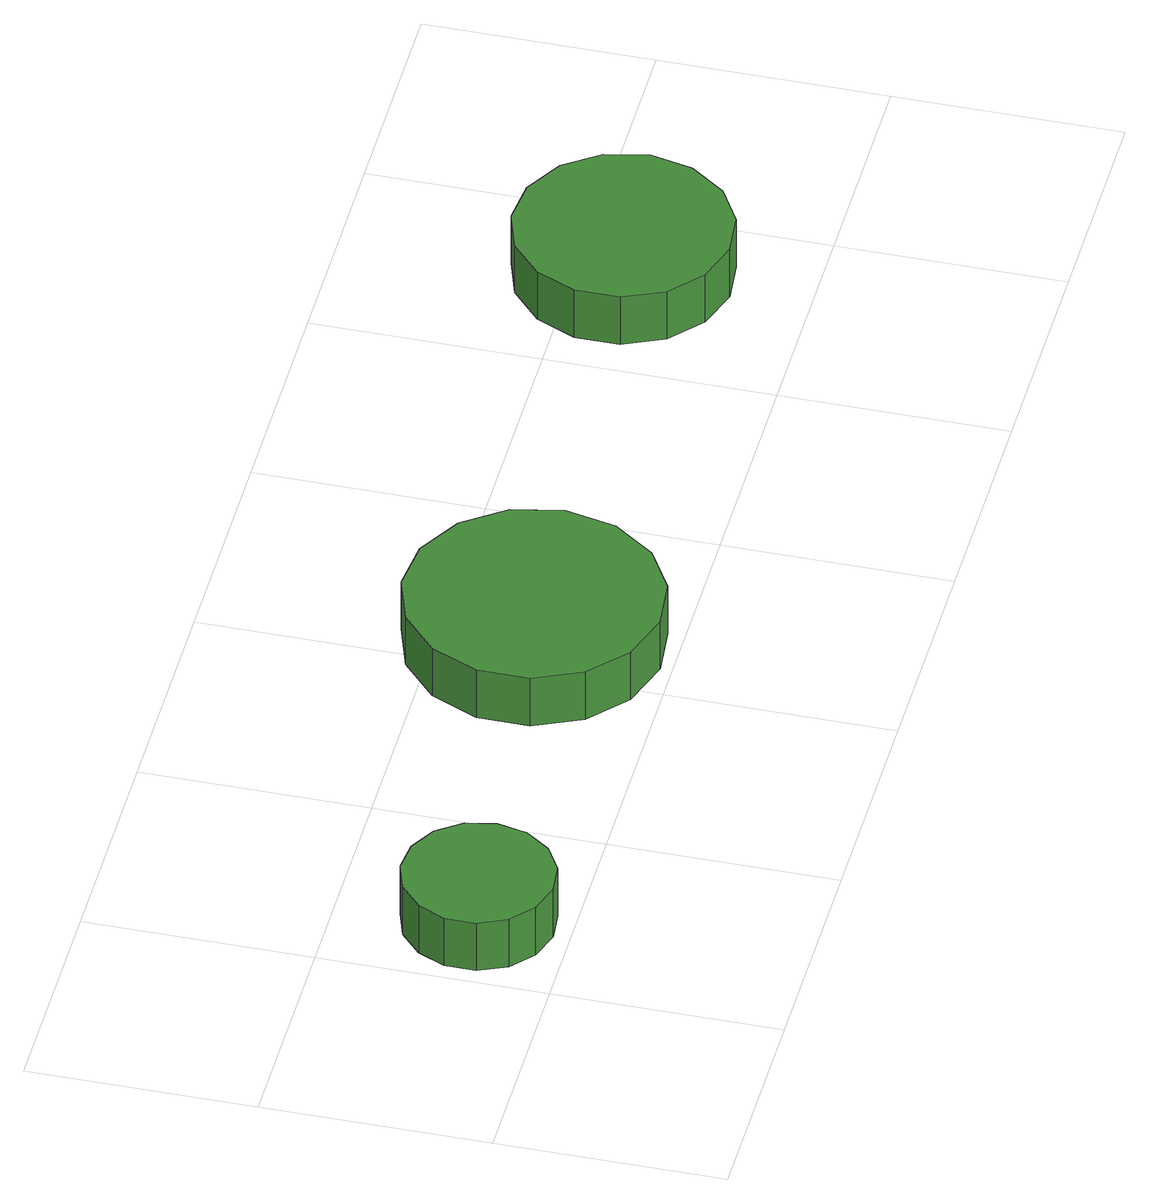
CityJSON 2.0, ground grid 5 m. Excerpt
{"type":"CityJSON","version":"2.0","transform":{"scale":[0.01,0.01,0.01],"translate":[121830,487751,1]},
"CityObjects":{
"tree1":{"type":"SolitaryVegetationObject","attributes":{"function":"something"},"geometry":[{"type":"MultiSurface","lod":"1","boundaries":[[[0,1,2,3,4,5,6,7,8,9,10,11,12,13,14]],[[15,16,17,18,19,20,21,22,23,24,25,26,27,28,29]],[[0,29,28,1]],[[1,28,27,2]],[[2,27,26,3]],[[3,26,25,4]],[[4,25,24,5]],[[5,24,23,6]],[[6,23,22,7]],[[7,22,21,8]],[[8,21,20,9]],[[9,20,19,10]],[[10,19,18,11]],[[11,18,17,12]],[[12,17,16,13]],[[13,16,15,14]],[[14,15,29,0]]]}]},
"tree2":{"type":"SolitaryVegetationObject","attributes":{"function":"something"},"geometry":[{"type":"MultiSurface","lod":"1","boundaries":[[[30,31,32,33,34,35,36,37,38,39,40,41,42,43,44]],[[45,46,47,48,49,50,51,52,53,54,55,56,57,58,59]],[[30,59,58,31]],[[31,58,57,32]],[[32,57,56,33]],[[33,56,55,34]],[[34,55,54,35]],[[35,54,53,36]],[[36,53,52,37]],[[37,52,51,38]],[[38,51,50,39]],[[39,50,49,40]],[[40,49,48,41]],[[41,48,47,42]],[[42,47,46,43]],[[43,46,45,44]],[[44,45,59,30]]]}]},
"tree3":{"type":"SolitaryVegetationObject","attributes":{"function":"something"},"geometry":[{"type":"MultiSurface","lod":"1","boundaries":[[[60,61,62,63,64,65,66,67,68,69,70,71,72,73,74]],[[75,76,77,78,79,80,81,82,83,84,85,86,87,88,89]],[[60,89,88,61]],[[61,88,87,62]],[[62,87,86,63]],[[63,86,85,64]],[[64,85,84,65]],[[65,84,83,66]],[[66,83,82,67]],[[67,82,81,68]],[[68,81,80,69]],[[69,80,79,70]],[[70,79,78,71]],[[71,78,77,72]],[[72,77,76,73]],[[73,76,75,74]],[[74,75,89,60]]]}]}
},
"vertices":[
[364,200,149],[350,267,149],[310,322,149],[251,356,149],[183,363,149],[118,342,149],[67,296,149],[39,234,149],[39,166,149],[67,104,149],[118,58,149],[183,37,149],[251,44,149],[310,78,149],[350,133,149],[350,133,22],[310,78,22],[251,44,22],[183,37,22],[118,58,22],[67,104,22],[39,166,22],[39,234,22],[67,296,22],[118,342,22],[183,363,22],[251,356,22],[310,322,22],[350,267,22],[364,200,22],
[1377,300,157],[1353,413,157],[1285,506,157],[1186,564,157],[1071,576,157],[961,540,157],[876,463,157],[829,358,157],[829,242,157],[876,137,157],[961,60,157],[1071,24,157],[1186,36,157],[1285,94,157],[1353,187,157],[1353,187,30],[1285,94,30],[1186,36,30],[1071,24,30],[961,60,30],[876,137,30],[829,242,30],[829,358,30],[876,463,30],[961,540,30],[1071,576,30],[1186,564,30],[1285,506,30],[1353,413,30],[1377,300,30],
[2535,400,162],[2514,495,162],[2457,574,162],[2372,623,162],[2275,633,162],[2183,603,162],[2110,538,162],[2071,449,162],[2071,351,162],[2110,262,162],[2183,197,162],[2275,167,162],[2372,177,162],[2457,226,162],[2514,305,162],[2514,305,35],[2457,226,35],[2372,177,35],[2275,167,35],[2183,197,35],[2110,262,35],[2071,351,35],[2071,449,35],[2110,538,35],[2183,603,35],[2275,633,35],[2372,623,35],[2457,574,35],[2514,495,35],[2535,400,35]
]}
